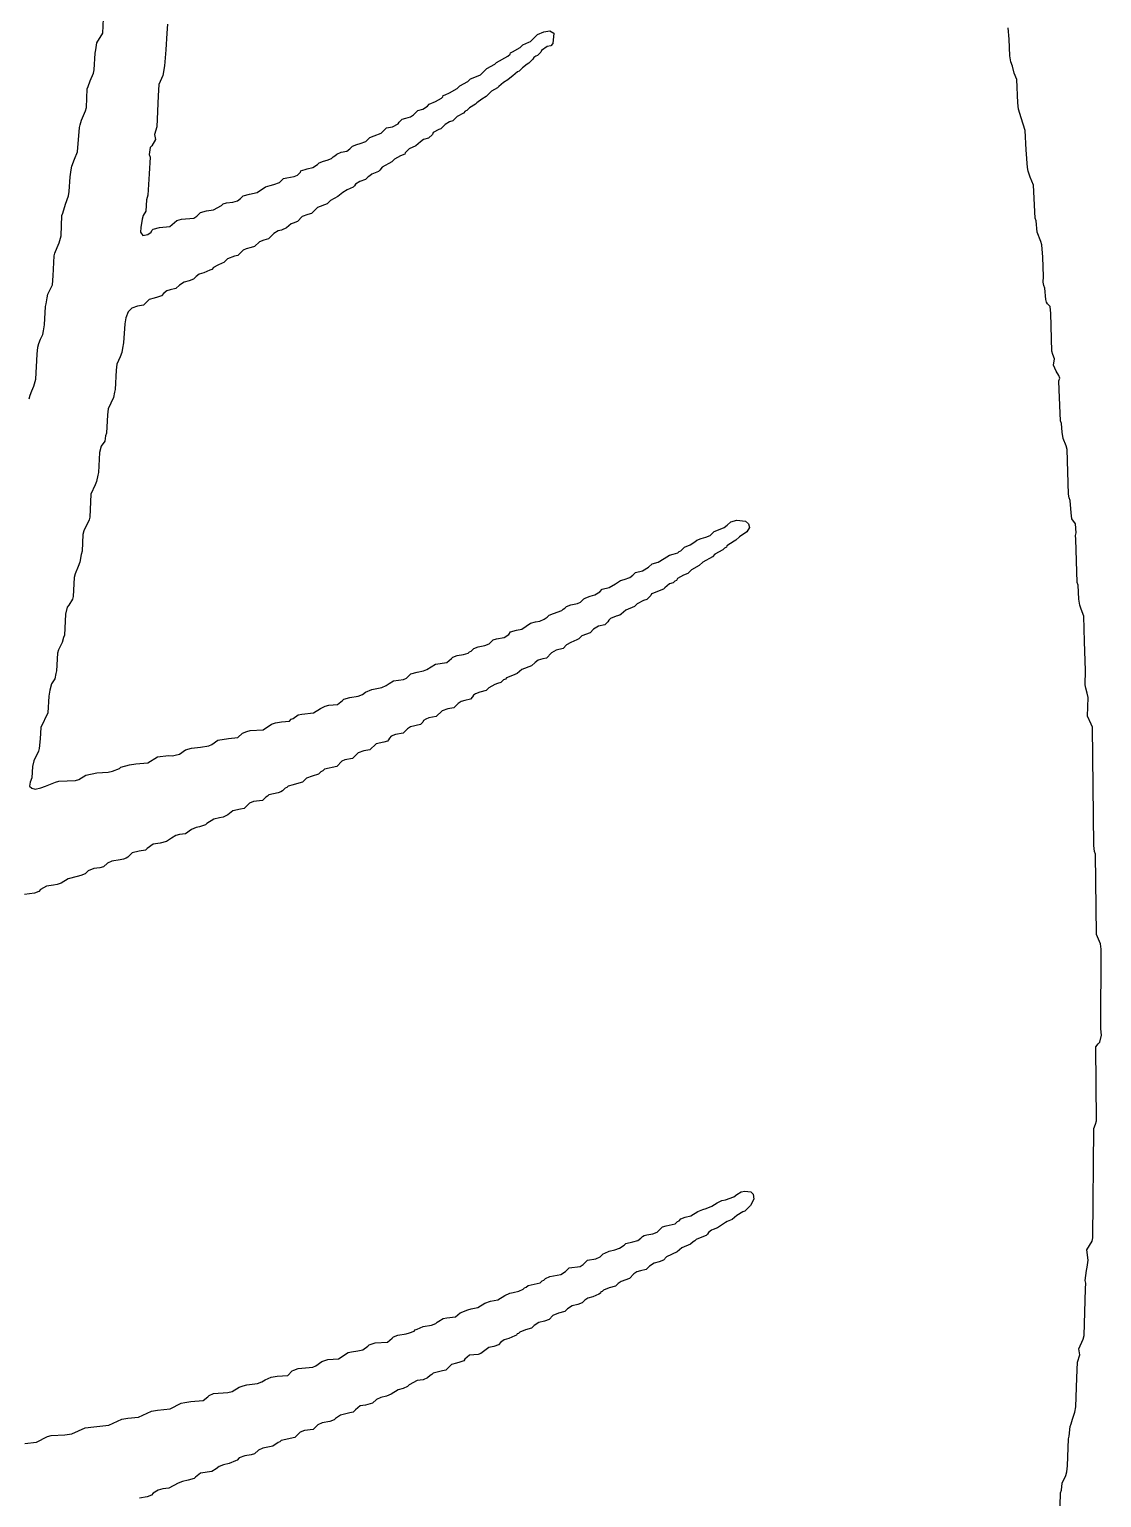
# Model space of a CAD drawing. Header units: millimetres. Extents: x -3 to 175, y -4 to 177.
# Drawn here: x 110.259 to 111.869, y 58.004 to 60.209 of the extents above; entities that cross this region are included whole.
import ezdxf

# ---------------------------------------------------------------- set-up
doc = ezdxf.new("R2010")
doc.units = ezdxf.units.MM
doc.layers.add('TopOverlay', color=2, linetype='Continuous')

msp = doc.modelspace()

# ---------------------------------------------------------------- linework, layer by layer
at = {"layer": 'TopOverlay'}
for p, q in [((110.369, 60.203), (110.3704, 60.2358)), ((110.3599, 60.1886), (110.369, 60.203)), ((110.4648, 60.203), (110.4635, 60.1781)), ((110.4661, 60.2162), (110.4648, 60.203)), ((111.0112, 60.1906), (111.0217, 60.2011)), ((111.0217, 60.2011), (111.0309, 60.205)), ((111.0309, 60.205), (111.0401, 60.2063)), ((111.0401, 60.2063), (111.046, 60.203)), ((111.046, 60.203), (111.0447, 60.1873)), ((111.7295, 60.1939), (111.7282, 60.2109)), ((110.3572, 60.1729), (110.3585, 60.1781)), ((110.3585, 60.1781), (110.3599, 60.1886)), ((110.4635, 60.1781), (110.4615, 60.1538)), ((110.9804, 60.1716), (110.981, 60.1735)), ((110.981, 60.1735), (110.9837, 60.1748)), ((110.9837, 60.1748), (110.9955, 60.1814)), ((110.9955, 60.1814), (110.9994, 60.1853)), ((110.9994, 60.1853), (111.0086, 60.1893)), ((111.0086, 60.1893), (111.0112, 60.1906)), ((111.0263, 60.1742), (111.0217, 60.1696)), ((111.0276, 60.1768), (111.0263, 60.1742)), ((111.0361, 60.1827), (111.0276, 60.1768)), ((111.0414, 60.184), (111.0361, 60.1827)), ((111.0447, 60.1873), (111.0414, 60.184)), ((111.7308, 60.1689), (111.7295, 60.1939)), ((110.3559, 60.1479), (110.3572, 60.1729)), ((110.4615, 60.1538), (110.4589, 60.1394)), ((110.9456, 60.1499), (110.9574, 60.1565)), ((110.9574, 60.1565), (110.96, 60.1591)), ((110.96, 60.1591), (110.9771, 60.1683)), ((110.9771, 60.1683), (110.9804, 60.1716)), ((111.006, 60.1565), (110.9988, 60.1506)), ((111.0086, 60.1578), (111.006, 60.1565)), ((111.0145, 60.1637), (111.0086, 60.1578)), ((111.0158, 60.1663), (111.0145, 60.1637)), ((111.0191, 60.1683), (111.0158, 60.1663)), ((111.0217, 60.1696), (111.0191, 60.1683)), ((111.7321, 60.1597), (111.7308, 60.1689)), ((111.7347, 60.1532), (111.7321, 60.1597)), ((111.7373, 60.1427), (111.7347, 60.1532)), ((110.3467, 60.123), (110.35, 60.1315)), ((110.35, 60.1315), (110.3546, 60.1427)), ((110.3546, 60.1427), (110.3559, 60.1479)), ((110.4589, 60.1394), (110.453, 60.1256)), ((110.9049, 60.1237), (110.9168, 60.1302)), ((110.9168, 60.1302), (110.9207, 60.1342)), ((110.9207, 60.1342), (110.9273, 60.1368)), ((110.9273, 60.1368), (110.9358, 60.1401)), ((110.9358, 60.1401), (110.9456, 60.1499)), ((110.9771, 60.1329), (110.9705, 60.1289)), ((110.9797, 60.1355), (110.9771, 60.1329)), ((110.9843, 60.1388), (110.9797, 60.1355)), ((110.9915, 60.1447), (110.9843, 60.1388)), ((110.9942, 60.146), (110.9915, 60.1447)), ((110.9988, 60.1506), (110.9942, 60.146)), ((111.7413, 60.1335), (111.7373, 60.1427)), ((111.7426, 60.0981), (111.7413, 60.1335)), ((110.3441, 60.0915), (110.3454, 60.1191)), ((110.3454, 60.1191), (110.3467, 60.123)), ((110.4517, 60.1086), (110.4497, 60.062)), ((110.453, 60.1256), (110.4517, 60.1086)), ((110.8794, 60.1073), (110.88, 60.1092)), ((110.88, 60.1092), (110.8826, 60.1105)), ((110.8826, 60.1105), (110.8892, 60.1132)), ((110.8892, 60.1132), (110.901, 60.1197)), ((110.901, 60.1197), (110.9049, 60.1237)), ((110.9443, 60.1079), (110.9377, 60.104)), ((110.9522, 60.1158), (110.9443, 60.1079)), ((110.9614, 60.121), (110.9522, 60.1158)), ((110.9633, 60.123), (110.9614, 60.121)), ((110.9705, 60.1289), (110.9633, 60.123)), ((110.3369, 60.0725), (110.3428, 60.0863)), ((110.3428, 60.0863), (110.3441, 60.0915)), ((110.8354, 60.0804), (110.842, 60.0869)), ((110.842, 60.0869), (110.8492, 60.0889)), ((110.8492, 60.0889), (110.8564, 60.0935)), ((110.8564, 60.0935), (110.859, 60.0961)), ((110.859, 60.0961), (110.8682, 60.1001)), ((110.8682, 60.1001), (110.8774, 60.1053)), ((110.8774, 60.1053), (110.8794, 60.1073)), ((110.9128, 60.0856), (110.9102, 60.083)), ((110.9154, 60.0869), (110.9128, 60.0856)), ((110.9194, 60.0909), (110.9154, 60.0869)), ((110.9286, 60.0961), (110.9194, 60.0909)), ((110.9305, 60.0981), (110.9286, 60.0961)), ((110.9377, 60.104), (110.9305, 60.0981)), ((111.7439, 60.0889), (111.7426, 60.0981)), ((111.7478, 60.0758), (111.7439, 60.0889)), ((110.3336, 60.0614), (110.3349, 60.0653)), ((110.3349, 60.0653), (110.3369, 60.0725)), ((110.8039, 60.062), (110.8125, 60.0666)), ((110.8125, 60.0666), (110.8138, 60.0692)), ((110.8138, 60.0692), (110.8184, 60.0738)), ((110.8184, 60.0738), (110.8236, 60.0751)), ((110.8236, 60.0751), (110.8308, 60.0771)), ((110.8308, 60.0771), (110.8354, 60.0804)), ((110.8826, 60.0659), (110.8761, 60.0594)), ((110.8892, 60.0699), (110.8826, 60.0659)), ((110.8945, 60.0712), (110.8892, 60.0699)), ((110.901, 60.0778), (110.8945, 60.0712)), ((110.9102, 60.083), (110.901, 60.0778)), ((111.7537, 60.0568), (111.7478, 60.0758)), ((110.331, 60.0246), (110.3336, 60.0614)), ((110.4478, 60.043), (110.4425, 60.0338)), ((110.4497, 60.062), (110.4464, 60.0509)), ((110.4464, 60.0509), (110.4478, 60.043)), ((110.7639, 60.0404), (110.7698, 60.0463)), ((110.7698, 60.0463), (110.7764, 60.0489)), ((110.7764, 60.0489), (110.7869, 60.0528)), ((110.7869, 60.0528), (110.7948, 60.0607)), ((110.7948, 60.0607), (110.8039, 60.062)), ((110.8505, 60.043), (110.8459, 60.0397)), ((110.8577, 60.045), (110.8505, 60.043)), ((110.8636, 60.0509), (110.8577, 60.045)), ((110.8649, 60.0535), (110.8636, 60.0509)), ((110.8735, 60.0581), (110.8649, 60.0535)), ((110.8761, 60.0594), (110.8735, 60.0581)), ((111.7551, 60.0279), (111.7537, 60.0568)), ((110.3264, 60.0135), (110.331, 60.0246)), ((110.4399, 60.0312), (110.4386, 60.0207)), ((110.4386, 60.0207), (110.4399, 60.0167)), ((110.4425, 60.0338), (110.4399, 60.0312)), ((110.7174, 60.0187), (110.72, 60.0213)), ((110.72, 60.0213), (110.7265, 60.024)), ((110.7265, 60.024), (110.7351, 60.0259)), ((110.7351, 60.0259), (110.7397, 60.0292)), ((110.7397, 60.0292), (110.7436, 60.0331)), ((110.7436, 60.0331), (110.7501, 60.0358)), ((110.7501, 60.0358), (110.7554, 60.0371)), ((110.7554, 60.0371), (110.7639, 60.0404)), ((110.8223, 60.0213), (110.8157, 60.0187)), ((110.823, 60.0233), (110.8223, 60.0213)), ((110.8289, 60.0292), (110.823, 60.0233)), ((110.8387, 60.0338), (110.8289, 60.0292)), ((110.8459, 60.0397), (110.8387, 60.0338)), ((111.757, 60.001), (111.7551, 60.0279)), ((110.3198, 59.9872), (110.3212, 59.9977)), ((110.3212, 59.9977), (110.3225, 60.003)), ((110.3225, 60.003), (110.3264, 60.0135)), ((110.4399, 60.0167), (110.4386, 59.9918)), ((110.6662, 59.9964), (110.6754, 59.999)), ((110.6754, 59.999), (110.6839, 60.001)), ((110.6839, 60.001), (110.6911, 60.0056)), ((110.6911, 60.0056), (110.6937, 60.0082)), ((110.6937, 60.0082), (110.7003, 60.0108)), ((110.7003, 60.0108), (110.7055, 60.0122)), ((110.7055, 60.0122), (110.7121, 60.0148)), ((110.7121, 60.0148), (110.7147, 60.0174)), ((110.7147, 60.0174), (110.7174, 60.0187)), ((110.7849, 59.9971), (110.7829, 59.9951)), ((110.7882, 60.0017), (110.7849, 59.9971)), ((110.8026, 60.0095), (110.7882, 60.0017)), ((110.8066, 60.0135), (110.8026, 60.0095)), ((110.8157, 60.0187), (110.8066, 60.0135)), ((111.7583, 59.9958), (111.757, 60.001)), ((110.3185, 59.9649), (110.3198, 59.9872)), ((110.4386, 59.9918), (110.4366, 59.9597)), ((110.6203, 59.9741), (110.6255, 59.9754)), ((110.6255, 59.9754), (110.634, 59.9787)), ((110.634, 59.9787), (110.6399, 59.9846)), ((110.6399, 59.9846), (110.6452, 59.9859)), ((110.6452, 59.9859), (110.6563, 59.9879)), ((110.6563, 59.9879), (110.6609, 59.9899)), ((110.6609, 59.9899), (110.6655, 59.9944)), ((110.6655, 59.9944), (110.6662, 59.9964)), ((110.7482, 59.9761), (110.7469, 59.9735)), ((110.7547, 59.98), (110.7482, 59.9761)), ((110.7633, 59.9833), (110.7547, 59.98)), ((110.7672, 59.9872), (110.7633, 59.9833)), ((110.7698, 59.9885), (110.7672, 59.9872)), ((110.7725, 59.9912), (110.7698, 59.9885)), ((110.7829, 59.9951), (110.7725, 59.9912)), ((111.761, 59.9866), (111.7583, 59.9958)), ((111.7662, 59.9748), (111.761, 59.9866)), ((110.3126, 59.9459), (110.3172, 59.9584)), ((110.3172, 59.9584), (110.3185, 59.9649)), ((110.4366, 59.9597), (110.4346, 59.9525)), ((110.5711, 59.9512), (110.5757, 59.9544)), ((110.5757, 59.9544), (110.5796, 59.9584)), ((110.5796, 59.9584), (110.5888, 59.961)), ((110.5888, 59.961), (110.6006, 59.9636)), ((110.6006, 59.9636), (110.6131, 59.9721)), ((110.6131, 59.9721), (110.6203, 59.9741)), ((110.7219, 59.9577), (110.7108, 59.9518)), ((110.7292, 59.9636), (110.7219, 59.9577)), ((110.7357, 59.9676), (110.7292, 59.9636)), ((110.7449, 59.9715), (110.7357, 59.9676)), ((110.7469, 59.9735), (110.7449, 59.9715)), ((111.7688, 59.9249), (111.7662, 59.9748)), ((110.3074, 59.9289), (110.3087, 59.9328)), ((110.3087, 59.9328), (110.3126, 59.9459)), ((110.4333, 59.9354), (110.4294, 59.9289)), ((110.4346, 59.9525), (110.4333, 59.9354)), ((110.5101, 59.9282), (110.5153, 59.9334)), ((110.5153, 59.9334), (110.5245, 59.9361)), ((110.5245, 59.9361), (110.535, 59.9374)), ((110.535, 59.9374), (110.5468, 59.9439)), ((110.5468, 59.9439), (110.5494, 59.9466)), ((110.5494, 59.9466), (110.5547, 59.9479)), ((110.5547, 59.9479), (110.5639, 59.9492)), ((110.5639, 59.9492), (110.5711, 59.9512)), ((110.6819, 59.9321), (110.6767, 59.9308)), ((110.6911, 59.9413), (110.6819, 59.9321)), ((110.7055, 59.9466), (110.6911, 59.9413)), ((110.7108, 59.9518), (110.7055, 59.9466)), ((110.3061, 59.8987), (110.3074, 59.9289)), ((110.4261, 59.9111), (110.4255, 59.9039)), ((110.4281, 59.9236), (110.4261, 59.9111)), ((110.4294, 59.9289), (110.4281, 59.9236)), ((110.4445, 59.9085), (110.4537, 59.9111)), ((110.4537, 59.9111), (110.4694, 59.9125)), ((110.4694, 59.9125), (110.4766, 59.9184)), ((110.4766, 59.9184), (110.4799, 59.9216)), ((110.4799, 59.9216), (110.4871, 59.9236)), ((110.4871, 59.9236), (110.5055, 59.9249)), ((110.5055, 59.9249), (110.5101, 59.9282)), ((110.6445, 59.9105), (110.6373, 59.9072)), ((110.6518, 59.9164), (110.6445, 59.9105)), ((110.6544, 59.9177), (110.6518, 59.9164)), ((110.6609, 59.9203), (110.6544, 59.9177)), ((110.6682, 59.9275), (110.6609, 59.9203)), ((110.6767, 59.9308), (110.6682, 59.9275)), ((111.7701, 59.921), (111.7688, 59.9249)), ((111.7715, 59.9039), (111.7701, 59.921)), ((110.3002, 59.881), (110.3034, 59.8882)), ((110.3034, 59.8882), (110.3061, 59.8987)), ((110.4255, 59.9039), (110.4287, 59.8993)), ((110.4287, 59.8993), (110.4366, 59.9006)), ((110.4366, 59.9006), (110.4412, 59.9039)), ((110.4412, 59.9039), (110.4425, 59.9066)), ((110.4425, 59.9066), (110.4445, 59.9085)), ((110.6039, 59.8895), (110.5967, 59.8823)), ((110.6104, 59.8921), (110.6039, 59.8895)), ((110.6176, 59.8941), (110.6104, 59.8921)), ((110.6255, 59.902), (110.6176, 59.8941)), ((110.6321, 59.9059), (110.6255, 59.902)), ((110.6373, 59.9072), (110.6321, 59.9059)), ((111.7774, 59.8902), (111.7715, 59.9039)), ((111.7787, 59.8849), (111.7774, 59.8902)), ((110.2943, 59.8383), (110.2956, 59.8685)), ((110.2956, 59.8685), (110.2969, 59.8724)), ((110.2969, 59.8724), (110.3002, 59.881)), ((110.5665, 59.8678), (110.556, 59.8639)), ((110.5717, 59.8692), (110.5665, 59.8678)), ((110.5796, 59.877), (110.5717, 59.8692)), ((110.5842, 59.879), (110.5796, 59.877)), ((110.5914, 59.881), (110.5842, 59.879)), ((110.5967, 59.8823), (110.5914, 59.881)), ((111.78, 59.8665), (111.7787, 59.8849)), ((111.7813, 59.8377), (111.78, 59.8665)), ((110.5206, 59.8429), (110.5134, 59.841)), ((110.5297, 59.8469), (110.5206, 59.8429)), ((110.5324, 59.8482), (110.5297, 59.8469)), ((110.535, 59.8508), (110.5324, 59.8482)), ((110.5416, 59.8547), (110.535, 59.8508)), ((110.5481, 59.8574), (110.5416, 59.8547)), ((110.5507, 59.8587), (110.5481, 59.8574)), ((110.556, 59.8639), (110.5507, 59.8587)), ((110.2864, 59.8108), (110.293, 59.8252)), ((110.293, 59.8252), (110.2943, 59.8383)), ((110.4838, 59.8246), (110.4786, 59.8193)), ((110.491, 59.8291), (110.4838, 59.8246)), ((110.4983, 59.8311), (110.491, 59.8291)), ((110.5048, 59.8337), (110.4983, 59.8311)), ((110.5088, 59.8377), (110.5048, 59.8337)), ((110.5134, 59.841), (110.5088, 59.8377)), ((111.7806, 59.8291), (111.7813, 59.8377)), ((111.782, 59.8239), (111.7806, 59.8291)), ((111.7833, 59.82), (111.782, 59.8239)), ((110.2838, 59.7963), (110.2851, 59.8055)), ((110.2851, 59.8055), (110.2864, 59.8108)), ((110.4386, 59.8029), (110.43, 59.7944)), ((110.4458, 59.8049), (110.4386, 59.8029)), ((110.451, 59.8062), (110.4458, 59.8049)), ((110.4569, 59.8082), (110.451, 59.8062)), ((110.4602, 59.8127), (110.4569, 59.8082)), ((110.4648, 59.816), (110.4602, 59.8127)), ((110.4701, 59.8173), (110.4648, 59.816)), ((110.4786, 59.8193), (110.4701, 59.8173)), ((111.7846, 59.8029), (111.7833, 59.82)), ((111.7859, 59.799), (111.7846, 59.8029)), ((111.7872, 59.7963), (111.7859, 59.799)), ((110.2811, 59.7649), (110.2825, 59.7924)), ((110.2825, 59.7924), (110.2838, 59.7963)), ((110.4071, 59.7845), (110.4032, 59.7754)), ((110.4123, 59.7898), (110.4071, 59.7845)), ((110.4209, 59.7931), (110.4123, 59.7898)), ((110.43, 59.7944), (110.4209, 59.7931)), ((111.7911, 59.7924), (111.7872, 59.7963)), ((111.7924, 59.7819), (111.7911, 59.7924)), ((111.7938, 59.7255), (111.7924, 59.7819)), ((110.2785, 59.7504), (110.2798, 59.7557)), ((110.2798, 59.7557), (110.2811, 59.7649)), ((110.4018, 59.7662), (110.3999, 59.738)), ((110.4032, 59.7754), (110.4018, 59.7662)), ((110.2713, 59.7314), (110.2726, 59.7367)), ((110.2726, 59.7367), (110.2752, 59.7432)), ((110.2752, 59.7432), (110.2785, 59.7504)), ((110.3999, 59.738), (110.3986, 59.7301)), ((110.268, 59.6835), (110.27, 59.7209)), ((110.27, 59.7209), (110.2713, 59.7314)), ((110.3946, 59.717), (110.39, 59.7058)), ((110.3972, 59.7235), (110.3946, 59.717)), ((110.3986, 59.7301), (110.3972, 59.7235)), ((111.7951, 59.7203), (111.7938, 59.7255)), ((111.7977, 59.7137), (111.7951, 59.7203)), ((111.7964, 59.7045), (111.7977, 59.7137)), ((110.3887, 59.6966), (110.3874, 59.6678)), ((110.39, 59.7058), (110.3887, 59.6966)), ((111.8003, 59.6953), (111.7964, 59.7045)), ((111.8043, 59.6888), (111.8003, 59.6953)), ((111.8056, 59.6848), (111.8043, 59.6888)), ((110.2621, 59.6658), (110.2654, 59.673)), ((110.2654, 59.673), (110.268, 59.6835)), ((110.3874, 59.6678), (110.3861, 59.6638)), ((111.8043, 59.6809), (111.8056, 59.6848)), ((111.8049, 59.6671), (111.8043, 59.6809)), ((111.8069, 59.6206), (111.8049, 59.6671)), ((110.2582, 59.654), (110.2595, 59.6593)), ((110.2595, 59.6593), (110.2621, 59.6658)), ((110.3848, 59.656), (110.3769, 59.6389)), ((110.3861, 59.6638), (110.3848, 59.656)), ((110.3756, 59.6297), (110.3743, 59.6022)), ((110.3769, 59.6389), (110.3756, 59.6297)), ((110.3743, 59.6022), (110.373, 59.5983)), ((111.8082, 59.6166), (111.8069, 59.6206)), ((111.8095, 59.6035), (111.8082, 59.6166)), ((111.8108, 59.5943), (111.8095, 59.6035)), ((110.3664, 59.5825), (110.3638, 59.5733)), ((110.3717, 59.5904), (110.3664, 59.5825)), ((110.373, 59.5983), (110.3717, 59.5904)), ((111.8154, 59.5832), (111.8108, 59.5943)), ((111.8167, 59.5779), (111.8154, 59.5832)), ((110.3638, 59.5733), (110.3625, 59.5432)), ((111.8187, 59.5104), (111.8167, 59.5779)), ((110.3612, 59.5392), (110.3592, 59.5294)), ((110.3625, 59.5432), (110.3612, 59.5392)), ((110.3572, 59.5248), (110.3507, 59.5104)), ((110.3592, 59.5294), (110.3572, 59.5248)), ((110.3507, 59.5104), (110.3494, 59.4762)), ((111.82, 59.5051), (111.8187, 59.5104)), ((111.8213, 59.5012), (111.82, 59.5051)), ((111.8226, 59.4828), (111.8213, 59.5012)), ((110.3481, 59.4723), (110.3402, 59.4553)), ((110.3494, 59.4762), (110.3481, 59.4723)), ((111.3064, 59.4638), (111.3116, 59.469)), ((111.3116, 59.469), (111.3208, 59.4717)), ((111.3208, 59.4717), (111.3339, 59.4703)), ((111.3339, 59.4703), (111.3385, 59.4658)), ((111.8239, 59.4736), (111.8226, 59.4828)), ((111.8292, 59.4658), (111.8239, 59.4736)), ((110.3389, 59.45), (110.3376, 59.4251)), ((110.3402, 59.4553), (110.3389, 59.45)), ((111.267, 59.4441), (111.2742, 59.4461)), ((111.2742, 59.4461), (111.2808, 59.4487)), ((111.2808, 59.4487), (111.2867, 59.4546)), ((111.2867, 59.4546), (111.2933, 59.4572)), ((111.2933, 59.4572), (111.3018, 59.4605)), ((111.3018, 59.4605), (111.3064, 59.4638)), ((111.3248, 59.4467), (111.3195, 59.4415)), ((111.3359, 59.4539), (111.3248, 59.4467)), ((111.3398, 59.4605), (111.3359, 59.4539)), ((111.3385, 59.4658), (111.3398, 59.4605)), ((111.8305, 59.4526), (111.8292, 59.4658)), ((111.8292, 59.4487), (111.8305, 59.4526)), ((111.8298, 59.4428), (111.8292, 59.4487)), ((110.3376, 59.4251), (110.3362, 59.4198)), ((111.2323, 59.4225), (111.2342, 59.4244)), ((111.2342, 59.4244), (111.2369, 59.4257)), ((111.2369, 59.4257), (111.2421, 59.431)), ((111.2421, 59.431), (111.2506, 59.4343)), ((111.2506, 59.4343), (111.2578, 59.4389)), ((111.2578, 59.4389), (111.2605, 59.4415)), ((111.2605, 59.4415), (111.267, 59.4441)), ((111.2998, 59.4271), (111.288, 59.4205)), ((111.3025, 59.4297), (111.2998, 59.4271)), ((111.3051, 59.431), (111.3025, 59.4297)), ((111.3057, 59.433), (111.3051, 59.431)), ((111.3169, 59.4402), (111.3057, 59.433)), ((111.3195, 59.4415), (111.3169, 59.4402)), ((111.8318, 59.3779), (111.8298, 59.4428)), ((110.3317, 59.4021), (110.3271, 59.391)), ((110.3343, 59.4087), (110.3317, 59.4021)), ((110.3362, 59.4198), (110.3343, 59.4087)), ((111.1883, 59.4008), (111.1936, 59.4061)), ((111.1936, 59.4061), (111.2027, 59.4087)), ((111.2027, 59.4087), (111.2119, 59.4139)), ((111.2119, 59.4139), (111.2198, 59.4192)), ((111.2198, 59.4192), (111.2251, 59.4205)), ((111.2251, 59.4205), (111.2323, 59.4225)), ((111.2644, 59.4034), (111.2526, 59.3969)), ((111.2697, 59.4087), (111.2644, 59.4034)), ((111.2841, 59.4166), (111.2697, 59.4087)), ((111.288, 59.4205), (111.2841, 59.4166)), ((110.3258, 59.3857), (110.3244, 59.3569)), ((110.3271, 59.391), (110.3258, 59.3857)), ((111.1385, 59.3759), (111.1463, 59.3811)), ((111.1463, 59.3811), (111.1516, 59.3824)), ((111.1516, 59.3824), (111.1601, 59.3857)), ((111.1601, 59.3857), (111.1647, 59.389)), ((111.1647, 59.389), (111.1686, 59.3929)), ((111.1686, 59.3929), (111.1791, 59.3956)), ((111.1791, 59.3956), (111.1883, 59.4008)), ((111.2277, 59.3798), (111.2251, 59.3772)), ((111.2303, 59.3811), (111.2277, 59.3798)), ((111.2316, 59.3838), (111.2303, 59.3811)), ((111.2408, 59.389), (111.2316, 59.3838)), ((111.2474, 59.3916), (111.2408, 59.389)), ((111.2526, 59.3969), (111.2474, 59.3916)), ((111.1004, 59.3575), (111.1076, 59.3595)), ((111.1076, 59.3595), (111.1149, 59.3641)), ((111.1149, 59.3641), (111.1188, 59.368)), ((111.1188, 59.368), (111.1293, 59.3706)), ((111.1293, 59.3706), (111.1385, 59.3759)), ((111.1916, 59.3582), (111.1857, 59.3523)), ((111.1929, 59.3608), (111.1916, 59.3582)), ((111.1955, 59.3621), (111.1929, 59.3608)), ((111.2041, 59.3654), (111.1955, 59.3621)), ((111.2106, 59.368), (111.2041, 59.3654)), ((111.2126, 59.37), (111.2106, 59.368)), ((111.2198, 59.3759), (111.2126, 59.37)), ((111.2251, 59.3772), (111.2198, 59.3759)), ((111.8331, 59.3739), (111.8318, 59.3779)), ((111.8344, 59.3529), (111.8331, 59.3739)), ((110.3153, 59.3411), (110.3126, 59.3306)), ((110.3179, 59.3437), (110.3153, 59.3411)), ((110.3231, 59.3529), (110.3179, 59.3437)), ((110.3244, 59.3569), (110.3231, 59.3529)), ((111.0453, 59.3313), (111.0578, 59.3359)), ((111.0578, 59.3359), (111.0598, 59.3378)), ((111.0598, 59.3378), (111.0624, 59.3392)), ((111.0624, 59.3392), (111.065, 59.3418)), ((111.065, 59.3418), (111.0716, 59.3444)), ((111.0716, 59.3444), (111.0814, 59.3464)), ((111.0814, 59.3464), (111.086, 59.3483)), ((111.086, 59.3483), (111.0912, 59.3536)), ((111.0912, 59.3536), (111.0939, 59.3549)), ((111.0939, 59.3549), (111.1004, 59.3575)), ((111.1542, 59.3365), (111.147, 59.3306)), ((111.1673, 59.3418), (111.1542, 59.3365)), ((111.1713, 59.3457), (111.1673, 59.3418)), ((111.1804, 59.351), (111.1713, 59.3457)), ((111.1857, 59.3523), (111.1804, 59.351)), ((111.8357, 59.3437), (111.8344, 59.3529)), ((111.8377, 59.3378), (111.8357, 59.3437)), ((111.8416, 59.3273), (111.8377, 59.3378)), ((110.3126, 59.3306), (110.3113, 59.2991)), ((110.9981, 59.3077), (111.0112, 59.3169)), ((111.0112, 59.3169), (111.0184, 59.3188)), ((111.0184, 59.3188), (111.025, 59.3201)), ((111.025, 59.3201), (111.0315, 59.3228)), ((111.0315, 59.3228), (111.0361, 59.326)), ((111.0361, 59.326), (111.0388, 59.3287)), ((111.0388, 59.3287), (111.0453, 59.3313)), ((111.1227, 59.3142), (111.1129, 59.3123)), ((111.1273, 59.3188), (111.1227, 59.3142)), ((111.1286, 59.3214), (111.1273, 59.3188)), ((111.1313, 59.3241), (111.1286, 59.3214)), ((111.1398, 59.3273), (111.1313, 59.3241)), ((111.145, 59.3287), (111.1398, 59.3273)), ((111.147, 59.3306), (111.145, 59.3287)), ((111.843, 59.2893), (111.8416, 59.3273)), ((110.31, 59.2952), (110.308, 59.288)), ((110.3113, 59.2991), (110.31, 59.2952)), ((110.9489, 59.286), (110.9548, 59.2919)), ((110.9548, 59.2919), (110.96, 59.2932)), ((110.96, 59.2932), (110.9712, 59.2952)), ((110.9712, 59.2952), (110.9784, 59.2998)), ((110.9784, 59.2998), (110.981, 59.3037)), ((110.981, 59.3037), (110.9902, 59.3064)), ((110.9902, 59.3064), (110.9981, 59.3077)), ((111.0807, 59.2919), (111.0716, 59.288)), ((111.0834, 59.2932), (111.0807, 59.2919)), ((111.088, 59.2978), (111.0834, 59.2932)), ((111.1004, 59.3024), (111.088, 59.2978)), ((111.1057, 59.3077), (111.1004, 59.3024)), ((111.1129, 59.3123), (111.1057, 59.3077)), ((110.3008, 59.2716), (110.2995, 59.2454)), ((110.3021, 59.2768), (110.3008, 59.2716)), ((110.308, 59.288), (110.3021, 59.2768)), ((110.901, 59.2683), (110.9102, 59.2696)), ((110.9102, 59.2696), (110.9174, 59.2716)), ((110.9174, 59.2716), (110.9194, 59.2736)), ((110.9194, 59.2736), (110.922, 59.2749)), ((110.922, 59.2749), (110.9259, 59.2788)), ((110.9259, 59.2788), (110.9325, 59.2814)), ((110.9325, 59.2814), (110.9423, 59.2834)), ((110.9423, 59.2834), (110.9489, 59.286)), ((111.0427, 59.2722), (111.0348, 59.2644)), ((111.0493, 59.2762), (111.0427, 59.2722)), ((111.0598, 59.2788), (111.0493, 59.2762)), ((111.065, 59.2841), (111.0598, 59.2788)), ((111.0716, 59.288), (111.065, 59.2841)), ((111.8443, 59.246), (111.843, 59.2893)), ((110.8551, 59.2473), (110.8682, 59.2552)), ((110.8682, 59.2552), (110.8853, 59.2578)), ((110.8853, 59.2578), (110.8925, 59.2637)), ((110.8925, 59.2637), (110.8945, 59.2657)), ((110.8945, 59.2657), (110.901, 59.2683)), ((111.0125, 59.2526), (110.9981, 59.2473)), ((111.0178, 59.2578), (111.0125, 59.2526)), ((111.0224, 59.2611), (111.0178, 59.2578)), ((111.0296, 59.2631), (111.0224, 59.2611)), ((111.0348, 59.2644), (111.0296, 59.2631)), ((110.2916, 59.2257), (110.289, 59.2165)), ((110.2969, 59.2335), (110.2916, 59.2257)), ((110.2982, 59.2414), (110.2969, 59.2335)), ((110.2995, 59.2454), (110.2982, 59.2414)), ((110.7941, 59.2231), (110.7987, 59.2263)), ((110.7987, 59.2263), (110.8052, 59.2303)), ((110.8052, 59.2303), (110.8203, 59.2322)), ((110.8203, 59.2322), (110.8249, 59.2342)), ((110.8249, 59.2342), (110.8315, 59.2408)), ((110.8315, 59.2408), (110.8407, 59.2434)), ((110.8407, 59.2434), (110.8505, 59.2454)), ((110.8505, 59.2454), (110.8551, 59.2473)), ((110.9614, 59.2263), (110.9574, 59.225)), ((110.9666, 59.2276), (110.9614, 59.2263)), ((110.9705, 59.2316), (110.9666, 59.2276)), ((110.9732, 59.2329), (110.9705, 59.2316)), ((110.9751, 59.2349), (110.9732, 59.2329)), ((110.9837, 59.2381), (110.9751, 59.2349)), ((110.9909, 59.2414), (110.9837, 59.2381)), ((110.9981, 59.2473), (110.9909, 59.2414)), ((111.8436, 59.2244), (111.8443, 59.246)), ((110.2877, 59.2073), (110.2864, 59.1824)), ((110.289, 59.2165), (110.2877, 59.2073)), ((110.7305, 59.2027), (110.7397, 59.2053)), ((110.7397, 59.2053), (110.7521, 59.2073)), ((110.7521, 59.2073), (110.7587, 59.2099)), ((110.7587, 59.2099), (110.7633, 59.2132)), ((110.7633, 59.2132), (110.7725, 59.2172)), ((110.7725, 59.2172), (110.7777, 59.2185)), ((110.7777, 59.2185), (110.7875, 59.2204)), ((110.7875, 59.2204), (110.7941, 59.2231)), ((110.924, 59.206), (110.9207, 59.2027)), ((110.9253, 59.2086), (110.924, 59.206)), ((110.9286, 59.2106), (110.9253, 59.2086)), ((110.9351, 59.2132), (110.9286, 59.2106)), ((110.9443, 59.2158), (110.9351, 59.2132)), ((110.9482, 59.2198), (110.9443, 59.2158)), ((110.9574, 59.225), (110.9482, 59.2198)), ((111.8449, 59.2191), (111.8436, 59.2244)), ((111.8469, 59.2119), (111.8449, 59.2191)), ((111.8482, 59.2053), (111.8469, 59.2119)), ((111.8475, 59.1771), (111.8482, 59.2053)), ((110.2864, 59.1824), (110.2759, 59.1601)), ((110.6675, 59.1804), (110.6852, 59.1824)), ((110.6852, 59.1824), (110.6957, 59.1889)), ((110.6957, 59.1889), (110.7029, 59.1922)), ((110.7029, 59.1922), (110.7082, 59.1935)), ((110.7082, 59.1935), (110.7213, 59.1948)), ((110.7213, 59.1948), (110.7285, 59.2008)), ((110.7285, 59.2008), (110.7305, 59.2027)), ((110.8781, 59.185), (110.8695, 59.1765)), ((110.8866, 59.1883), (110.8781, 59.185)), ((110.8958, 59.1896), (110.8866, 59.1883)), ((110.9023, 59.1962), (110.8958, 59.1896)), ((110.9069, 59.1994), (110.9023, 59.1962)), ((110.9122, 59.2008), (110.9069, 59.1994)), ((110.9207, 59.2027), (110.9122, 59.2008)), ((110.2759, 59.1601), (110.2746, 59.143)), ((110.6098, 59.1568), (110.6222, 59.1653)), ((110.6222, 59.1653), (110.6281, 59.1673)), ((110.6281, 59.1673), (110.6373, 59.1686)), ((110.6373, 59.1686), (110.6491, 59.1699)), ((110.6491, 59.1699), (110.6518, 59.1725)), ((110.6518, 59.1725), (110.6544, 59.1739)), ((110.6544, 59.1739), (110.6623, 59.1791)), ((110.6623, 59.1791), (110.6675, 59.1804)), ((110.8308, 59.1614), (110.8262, 59.1581)), ((110.8459, 59.1647), (110.8308, 59.1614)), ((110.8492, 59.168), (110.8459, 59.1647)), ((110.8505, 59.1706), (110.8492, 59.168)), ((110.8538, 59.1725), (110.8505, 59.1706)), ((110.8584, 59.1745), (110.8538, 59.1725)), ((110.8695, 59.1765), (110.8584, 59.1745)), ((111.8528, 59.1653), (111.8475, 59.1771)), ((111.8548, 59.1607), (111.8528, 59.1653)), ((111.8567, 58.983), (111.8548, 59.1607)), ((110.2746, 59.143), (110.2733, 59.1286)), ((110.5324, 59.1345), (110.5416, 59.1411)), ((110.5416, 59.1411), (110.5573, 59.1437)), ((110.5573, 59.1437), (110.5717, 59.145)), ((110.5717, 59.145), (110.5783, 59.1516)), ((110.5783, 59.1516), (110.5848, 59.1542)), ((110.5848, 59.1542), (110.5901, 59.1555)), ((110.5901, 59.1555), (110.6098, 59.1568)), ((110.7908, 59.1384), (110.779, 59.1358)), ((110.7961, 59.1397), (110.7908, 59.1384)), ((110.798, 59.1417), (110.7961, 59.1397)), ((110.7993, 59.1443), (110.798, 59.1417)), ((110.802, 59.147), (110.7993, 59.1443)), ((110.8085, 59.1496), (110.802, 59.147)), ((110.8197, 59.1516), (110.8085, 59.1496)), ((110.8262, 59.1581), (110.8197, 59.1516)), ((110.272, 59.1247), (110.2654, 59.1102)), ((110.2733, 59.1286), (110.272, 59.1247)), ((110.4366, 59.107), (110.451, 59.1161)), ((110.451, 59.1161), (110.4674, 59.1181)), ((110.4674, 59.1181), (110.4733, 59.1174)), ((110.4733, 59.1174), (110.4773, 59.1188)), ((110.4773, 59.1188), (110.4838, 59.1201)), ((110.4838, 59.1201), (110.493, 59.1266)), ((110.493, 59.1266), (110.5022, 59.1293)), ((110.5022, 59.1293), (110.5153, 59.1306)), ((110.5153, 59.1306), (110.5278, 59.1325)), ((110.5278, 59.1325), (110.5324, 59.1345)), ((110.7521, 59.122), (110.7436, 59.1135)), ((110.7606, 59.1253), (110.7521, 59.122)), ((110.7698, 59.1266), (110.7606, 59.1253)), ((110.779, 59.1358), (110.7698, 59.1266)), ((110.2634, 59.1017), (110.2621, 59.0846)), ((110.2654, 59.1102), (110.2634, 59.1017)), ((110.3599, 59.0919), (110.3769, 59.0932)), ((110.3769, 59.0932), (110.3835, 59.0945)), ((110.3835, 59.0945), (110.394, 59.0984)), ((110.394, 59.0984), (110.3959, 59.1004)), ((110.3959, 59.1004), (110.4091, 59.1043)), ((110.4091, 59.1043), (110.4182, 59.1056)), ((110.4182, 59.1056), (110.4366, 59.107)), ((110.6964, 59.0938), (110.6924, 59.0899)), ((110.699, 59.0951), (110.6964, 59.0938)), ((110.7016, 59.0978), (110.699, 59.0951)), ((110.72, 59.1017), (110.7016, 59.0978)), ((110.7278, 59.1096), (110.72, 59.1017)), ((110.7324, 59.1115), (110.7278, 59.1096)), ((110.7436, 59.1135), (110.7324, 59.1115)), ((110.2595, 59.0781), (110.2588, 59.0722)), ((110.2588, 59.0722), (110.2621, 59.0689)), ((110.2621, 59.0846), (110.2595, 59.0781)), ((110.2759, 59.0696), (110.2825, 59.0722)), ((110.2825, 59.0722), (110.2975, 59.0781)), ((110.2975, 59.0781), (110.3028, 59.0794)), ((110.3028, 59.0794), (110.3277, 59.0807)), ((110.3277, 59.0807), (110.333, 59.082)), ((110.333, 59.082), (110.3435, 59.0886)), ((110.3435, 59.0886), (110.3599, 59.0919)), ((110.6472, 59.0722), (110.6452, 59.0702)), ((110.6544, 59.0742), (110.6472, 59.0722)), ((110.6596, 59.0755), (110.6544, 59.0742)), ((110.6688, 59.0781), (110.6596, 59.0755)), ((110.6747, 59.084), (110.6688, 59.0781)), ((110.6832, 59.0873), (110.6747, 59.084)), ((110.6924, 59.0899), (110.6832, 59.0873)), ((110.2621, 59.0689), (110.2674, 59.0676)), ((110.2674, 59.0676), (110.2759, 59.0696)), ((110.5953, 59.0492), (110.5888, 59.0466)), ((110.6085, 59.0505), (110.5953, 59.0492)), ((110.6137, 59.0558), (110.6085, 59.0505)), ((110.6163, 59.0571), (110.6137, 59.0558)), ((110.6183, 59.0591), (110.6163, 59.0571)), ((110.6321, 59.0623), (110.6183, 59.0591)), ((110.636, 59.0637), (110.6321, 59.0623)), ((110.6386, 59.065), (110.636, 59.0637)), ((110.6426, 59.0689), (110.6386, 59.065)), ((110.6452, 59.0702), (110.6426, 59.0689)), ((110.5566, 59.0289), (110.5494, 59.0256)), ((110.5639, 59.0348), (110.5566, 59.0289)), ((110.5757, 59.0374), (110.5639, 59.0348)), ((110.5809, 59.0387), (110.5757, 59.0374)), ((110.5888, 59.0466), (110.5809, 59.0387)), ((110.5022, 59.0072), (110.493, 59.0007)), ((110.5088, 59.0099), (110.5022, 59.0072)), ((110.514, 59.0112), (110.5088, 59.0099)), ((110.5232, 59.0138), (110.514, 59.0112)), ((110.5252, 59.0158), (110.5232, 59.0138)), ((110.5357, 59.0223), (110.5252, 59.0158)), ((110.5442, 59.0243), (110.5357, 59.0223)), ((110.5494, 59.0256), (110.5442, 59.0243)), ((110.4445, 58.9849), (110.4353, 58.9784)), ((110.455, 58.9863), (110.4445, 58.9849)), ((110.4642, 58.9889), (110.455, 58.9863)), ((110.472, 58.9941), (110.4642, 58.9889)), ((110.4786, 58.9981), (110.472, 58.9941)), ((110.4838, 58.9994), (110.4786, 58.9981)), ((110.493, 59.0007), (110.4838, 58.9994)), ((111.858, 58.9738), (111.8567, 58.983)), ((110.3946, 58.9613), (110.3822, 58.9594)), ((110.3999, 58.9626), (110.3946, 58.9613)), ((110.4038, 58.964), (110.3999, 58.9626)), ((110.4064, 58.9653), (110.4038, 58.964)), ((110.413, 58.9718), (110.4064, 58.9653)), ((110.4235, 58.9744), (110.413, 58.9718)), ((110.4327, 58.9758), (110.4235, 58.9744)), ((110.4353, 58.9784), (110.4327, 58.9758)), ((111.8594, 58.9699), (111.858, 58.9738)), ((111.8607, 58.8492), (111.8594, 58.9699)), ((110.3421, 58.9403), (110.3356, 58.9377)), ((110.3467, 58.9449), (110.3421, 58.9403)), ((110.3553, 58.9482), (110.3467, 58.9449)), ((110.3645, 58.9495), (110.3553, 58.9482)), ((110.3697, 58.9508), (110.3645, 58.9495)), ((110.3756, 58.9567), (110.3697, 58.9508)), ((110.3822, 58.9594), (110.3756, 58.9567)), ((110.2752, 58.9167), (110.2726, 58.9141)), ((110.2844, 58.922), (110.2752, 58.9167)), ((110.2949, 58.9233), (110.2844, 58.922)), ((110.3002, 58.9246), (110.2949, 58.9233)), ((110.3061, 58.9266), (110.3002, 58.9246)), ((110.3166, 58.9331), (110.3061, 58.9266)), ((110.3303, 58.9364), (110.3166, 58.9331)), ((110.3356, 58.9377), (110.3303, 58.9364)), ((110.2661, 58.9115), (110.251, 58.9095)), ((110.2726, 58.9141), (110.2661, 58.9115)), ((111.8666, 58.8354), (111.8607, 58.8492)), ((111.8679, 58.8275), (111.8666, 58.8354)), ((111.8672, 58.7075), (111.8679, 58.8275)), ((111.8659, 58.6878), (111.8685, 58.6983)), ((111.8685, 58.6983), (111.8672, 58.7075)), ((111.86, 58.6806), (111.8633, 58.6852)), ((111.8607, 58.5697), (111.86, 58.6806)), ((111.8633, 58.6852), (111.8659, 58.6878)), ((111.8567, 58.5579), (111.8594, 58.5645)), ((111.8594, 58.5645), (111.8607, 58.5697)), ((111.8554, 58.3939), (111.8567, 58.5579)), ((111.3038, 58.451), (111.3162, 58.4556)), ((111.3162, 58.4556), (111.3208, 58.4589)), ((111.3208, 58.4589), (111.3274, 58.4628)), ((111.3274, 58.4628), (111.3326, 58.4641)), ((111.3326, 58.4641), (111.3418, 58.4628)), ((111.3418, 58.4628), (111.3451, 58.4595)), ((111.3451, 58.4595), (111.3464, 58.4517)), ((111.2519, 58.4267), (111.2624, 58.4333)), ((111.2624, 58.4333), (111.2697, 58.4366)), ((111.2697, 58.4366), (111.2749, 58.4379)), ((111.2749, 58.4379), (111.2834, 58.4412)), ((111.2834, 58.4412), (111.2913, 58.4464)), ((111.2913, 58.4464), (111.2985, 58.4497)), ((111.2985, 58.4497), (111.3038, 58.451)), ((111.33, 58.4326), (111.3208, 58.4274)), ((111.3326, 58.4339), (111.33, 58.4326)), ((111.3412, 58.4425), (111.3326, 58.4339)), ((111.3464, 58.4517), (111.3412, 58.4425)), ((111.2014, 58.4025), (111.2093, 58.4103)), ((111.2093, 58.4103), (111.2146, 58.4116)), ((111.2146, 58.4116), (111.2283, 58.4149)), ((111.2283, 58.4149), (111.2316, 58.4182)), ((111.2316, 58.4182), (111.2342, 58.4195)), ((111.2342, 58.4195), (111.2369, 58.4221)), ((111.2369, 58.4221), (111.2434, 58.4248)), ((111.2434, 58.4248), (111.2519, 58.4267)), ((111.3038, 58.4169), (111.292, 58.409)), ((111.3064, 58.4182), (111.3038, 58.4169)), ((111.3136, 58.4215), (111.3064, 58.4182)), ((111.3208, 58.4274), (111.3136, 58.4215)), ((111.1542, 58.3854), (111.1647, 58.388)), ((111.1647, 58.388), (111.1719, 58.39)), ((111.1719, 58.39), (111.1765, 58.3933)), ((111.1765, 58.3933), (111.1791, 58.3959)), ((111.1791, 58.3959), (111.1818, 58.3972)), ((111.1818, 58.3972), (111.1857, 58.3985)), ((111.1857, 58.3985), (111.1949, 58.3998)), ((111.1949, 58.3998), (111.2014, 58.4025)), ((111.2552, 58.388), (111.2513, 58.3841)), ((111.2578, 58.3893), (111.2552, 58.388)), ((111.2598, 58.3913), (111.2578, 58.3893)), ((111.2683, 58.3946), (111.2598, 58.3913)), ((111.2749, 58.3972), (111.2683, 58.3946)), ((111.2769, 58.3992), (111.2749, 58.3972)), ((111.2782, 58.4018), (111.2769, 58.3992)), ((111.2828, 58.4051), (111.2782, 58.4018)), ((111.2854, 58.4064), (111.2828, 58.4051)), ((111.292, 58.409), (111.2854, 58.4064)), ((111.8462, 58.3756), (111.8541, 58.3887)), ((111.8541, 58.3887), (111.8554, 58.3939)), ((111.1155, 58.3651), (111.1201, 58.3697)), ((111.1201, 58.3697), (111.1227, 58.371)), ((111.1227, 58.371), (111.1293, 58.3736)), ((111.1293, 58.3736), (111.1378, 58.3756)), ((111.1378, 58.3756), (111.1444, 58.3782)), ((111.1444, 58.3782), (111.1516, 58.3828)), ((111.1516, 58.3828), (111.1542, 58.3854)), ((111.231, 58.3729), (111.2152, 58.3651)), ((111.2382, 58.3789), (111.231, 58.3729)), ((111.2513, 58.3841), (111.2382, 58.3789)), ((111.8482, 58.3605), (111.8462, 58.3756)), ((111.0565, 58.3388), (111.0637, 58.3434)), ((111.0637, 58.3434), (111.0689, 58.3487)), ((111.0689, 58.3487), (111.0853, 58.3506)), ((111.0853, 58.3506), (111.0899, 58.3539)), ((111.0899, 58.3539), (111.0965, 58.3605)), ((111.0965, 58.3605), (111.1089, 58.3625)), ((111.1089, 58.3625), (111.1155, 58.3651)), ((111.1759, 58.3441), (111.1706, 58.3428)), ((111.1844, 58.3461), (111.1759, 58.3441)), ((111.1896, 58.3513), (111.1844, 58.3461)), ((111.1968, 58.3559), (111.1896, 58.3513)), ((111.2041, 58.3579), (111.1968, 58.3559)), ((111.2106, 58.3605), (111.2041, 58.3579)), ((111.2152, 58.3651), (111.2106, 58.3605)), ((111.8436, 58.3297), (111.8456, 58.3447)), ((111.8456, 58.3447), (111.8469, 58.35)), ((111.8469, 58.35), (111.8482, 58.3605)), ((111.0047, 58.3198), (111.0073, 58.3224)), ((111.0073, 58.3224), (111.0256, 58.3264)), ((111.0256, 58.3264), (111.0283, 58.329)), ((111.0283, 58.329), (111.0309, 58.3303)), ((111.0309, 58.3303), (111.0335, 58.3329)), ((111.0335, 58.3329), (111.0401, 58.3356)), ((111.0401, 58.3356), (111.0453, 58.3369)), ((111.0453, 58.3369), (111.0565, 58.3388)), ((111.1424, 58.3251), (111.1385, 58.3211)), ((111.147, 58.3283), (111.1424, 58.3251)), ((111.1595, 58.3329), (111.147, 58.3283)), ((111.166, 58.3395), (111.1595, 58.3329)), ((111.1706, 58.3428), (111.166, 58.3395)), ((111.8449, 58.3257), (111.8436, 58.3297)), ((111.8443, 58.3172), (111.8449, 58.3257)), ((110.9509, 58.2988), (110.962, 58.3008)), ((110.962, 58.3008), (110.9725, 58.3074)), ((110.9725, 58.3074), (110.9797, 58.3106)), ((110.9797, 58.3106), (110.985, 58.3119)), ((110.985, 58.3119), (110.9935, 58.3139)), ((110.9935, 58.3139), (111.0001, 58.3165)), ((111.0001, 58.3165), (111.002, 58.3185)), ((111.002, 58.3185), (111.0047, 58.3198)), ((111.0926, 58.3001), (111.0886, 58.2962)), ((111.0971, 58.3034), (111.0926, 58.3001)), ((111.1044, 58.3054), (111.0971, 58.3034)), ((111.1135, 58.3093), (111.1044, 58.3054)), ((111.1162, 58.3106), (111.1135, 58.3093)), ((111.1168, 58.3126), (111.1162, 58.3106)), ((111.1188, 58.3133), (111.1168, 58.3126)), ((111.1208, 58.3152), (111.1188, 58.3133)), ((111.1293, 58.3185), (111.1208, 58.3152)), ((111.1385, 58.3211), (111.1293, 58.3185)), ((111.8423, 58.247), (111.8443, 58.3172)), ((110.8984, 58.2752), (110.9056, 58.2811)), ((110.9056, 58.2811), (110.9168, 58.2857)), ((110.9168, 58.2857), (110.922, 58.287)), ((110.922, 58.287), (110.9318, 58.289)), ((110.9318, 58.289), (110.9423, 58.2955)), ((110.9423, 58.2955), (110.9509, 58.2988)), ((111.0447, 58.2772), (111.0388, 58.2713)), ((111.0532, 58.2805), (111.0447, 58.2772)), ((111.0624, 58.2831), (111.0532, 58.2805)), ((111.0663, 58.287), (111.0624, 58.2831)), ((111.0735, 58.2916), (111.0663, 58.287)), ((111.0821, 58.2936), (111.0735, 58.2916)), ((111.0886, 58.2962), (111.0821, 58.2936)), ((110.8361, 58.2536), (110.838, 58.2555)), ((110.838, 58.2555), (110.8407, 58.2568)), ((110.8407, 58.2568), (110.8499, 58.2608)), ((110.8499, 58.2608), (110.8623, 58.2627)), ((110.8623, 58.2627), (110.8689, 58.2654)), ((110.8689, 58.2654), (110.8708, 58.2673)), ((110.8708, 58.2673), (110.8735, 58.2687)), ((110.8735, 58.2687), (110.88, 58.2726)), ((110.88, 58.2726), (110.8853, 58.2739)), ((110.8853, 58.2739), (110.8984, 58.2752)), ((111.0033, 58.2555), (110.9948, 58.2523)), ((111.0125, 58.2582), (111.0033, 58.2555)), ((111.0165, 58.2621), (111.0125, 58.2582)), ((111.0237, 58.2667), (111.0165, 58.2621)), ((111.0322, 58.2687), (111.0237, 58.2667)), ((111.0388, 58.2713), (111.0322, 58.2687)), ((110.7665, 58.2313), (110.7685, 58.2332)), ((110.7685, 58.2332), (110.7777, 58.2359)), ((110.7777, 58.2359), (110.7961, 58.2372)), ((110.7961, 58.2372), (110.8033, 58.2431)), ((110.8033, 58.2431), (110.8052, 58.245)), ((110.8052, 58.245), (110.8118, 58.2477)), ((110.8118, 58.2477), (110.8243, 58.2496)), ((110.8243, 58.2496), (110.8295, 58.2509)), ((110.8295, 58.2509), (110.8361, 58.2536)), ((110.9627, 58.2332), (110.9561, 58.2306)), ((110.9666, 58.2372), (110.9627, 58.2332)), ((110.9712, 58.2404), (110.9666, 58.2372)), ((110.9784, 58.2424), (110.9712, 58.2404)), ((110.9876, 58.2464), (110.9784, 58.2424)), ((110.9902, 58.2477), (110.9876, 58.2464)), ((110.9909, 58.2496), (110.9902, 58.2477)), ((110.9928, 58.2503), (110.9909, 58.2496)), ((110.9948, 58.2523), (110.9928, 58.2503)), ((111.8344, 58.2273), (111.841, 58.2418)), ((111.841, 58.2418), (111.8423, 58.247)), ((110.7069, 58.2109), (110.7226, 58.2122)), ((110.7226, 58.2122), (110.737, 58.2214)), ((110.737, 58.2214), (110.7423, 58.2227)), ((110.7423, 58.2227), (110.7515, 58.224)), ((110.7515, 58.224), (110.7593, 58.2254)), ((110.7593, 58.2254), (110.7665, 58.2313)), ((110.9122, 58.2116), (110.9109, 58.209)), ((110.9194, 58.2175), (110.9122, 58.2116)), ((110.9325, 58.2188), (110.9194, 58.2175)), ((110.9364, 58.2201), (110.9325, 58.2188)), ((110.9482, 58.2293), (110.9364, 58.2201)), ((110.9561, 58.2306), (110.9482, 58.2293)), ((111.8325, 58.207), (111.8357, 58.2181)), ((111.8357, 58.2181), (111.8344, 58.2273)), ((110.6465, 58.1873), (110.6531, 58.1939)), ((110.6531, 58.1939), (110.6557, 58.1952)), ((110.6557, 58.1952), (110.6623, 58.1978)), ((110.6623, 58.1978), (110.6839, 58.1998)), ((110.6839, 58.1998), (110.6885, 58.2017)), ((110.6885, 58.2017), (110.6977, 58.2083)), ((110.6977, 58.2083), (110.7069, 58.2109)), ((110.8649, 58.1906), (110.863, 58.1886)), ((110.8787, 58.1939), (110.8649, 58.1906)), ((110.884, 58.1952), (110.8787, 58.1939)), ((110.8925, 58.2037), (110.884, 58.1952)), ((110.8997, 58.2057), (110.8925, 58.2037)), ((110.9049, 58.207), (110.8997, 58.2057)), ((110.9109, 58.209), (110.9049, 58.207)), ((111.8311, 58.1834), (111.8325, 58.207)), ((110.5632, 58.163), (110.5737, 58.1696)), ((110.5737, 58.1696), (110.5796, 58.1716)), ((110.5796, 58.1716), (110.5848, 58.1729)), ((110.5848, 58.1729), (110.6012, 58.1749)), ((110.6012, 58.1749), (110.6078, 58.1775)), ((110.6078, 58.1775), (110.6124, 58.1808)), ((110.6124, 58.1808), (110.6216, 58.1847)), ((110.6216, 58.1847), (110.6308, 58.186)), ((110.6308, 58.186), (110.6465, 58.1873)), ((110.8197, 58.1676), (110.8125, 58.1657)), ((110.8262, 58.1703), (110.8197, 58.1676)), ((110.8289, 58.1729), (110.8262, 58.1703)), ((110.8407, 58.1794), (110.8289, 58.1729)), ((110.8499, 58.1808), (110.8407, 58.1794)), ((110.8564, 58.1834), (110.8499, 58.1808)), ((110.8603, 58.1873), (110.8564, 58.1834)), ((110.863, 58.1886), (110.8603, 58.1873)), ((111.8298, 58.1401), (111.8311, 58.1834)), ((110.4701, 58.1368), (110.4865, 58.1453)), ((110.4865, 58.1453), (110.4917, 58.1466)), ((110.4917, 58.1466), (110.5009, 58.148)), ((110.5009, 58.148), (110.5193, 58.1493)), ((110.5193, 58.1493), (110.5265, 58.1552)), ((110.5265, 58.1552), (110.5284, 58.1571)), ((110.5284, 58.1571), (110.535, 58.1598)), ((110.535, 58.1598), (110.5566, 58.1617)), ((110.5566, 58.1617), (110.5632, 58.163)), ((110.7738, 58.1453), (110.7633, 58.1427)), ((110.7797, 58.1512), (110.7738, 58.1453)), ((110.7862, 58.1539), (110.7797, 58.1512)), ((110.7948, 58.1558), (110.7862, 58.1539)), ((110.802, 58.1591), (110.7948, 58.1558)), ((110.8125, 58.1657), (110.802, 58.1591)), ((110.3972, 58.1217), (110.4064, 58.123)), ((110.4064, 58.123), (110.4222, 58.1243)), ((110.4222, 58.1243), (110.4419, 58.1335)), ((110.4419, 58.1335), (110.451, 58.1348)), ((110.451, 58.1348), (110.4701, 58.1368)), ((110.7259, 58.1276), (110.718, 58.1224)), ((110.7397, 58.1309), (110.7259, 58.1276)), ((110.7449, 58.1322), (110.7397, 58.1309)), ((110.7482, 58.1355), (110.7449, 58.1322)), ((110.7554, 58.1414), (110.7482, 58.1355)), ((110.7633, 58.1427), (110.7554, 58.1414)), ((111.8246, 58.1217), (111.8285, 58.1322)), ((111.8285, 58.1322), (111.8298, 58.1401)), ((110.3225, 58.0994), (110.3421, 58.1086)), ((110.3421, 58.1086), (110.3553, 58.1099)), ((110.3553, 58.1099), (110.3776, 58.1125)), ((110.3776, 58.1125), (110.3972, 58.1217)), ((110.6649, 58.102), (110.657, 58.0942)), ((110.6714, 58.1047), (110.6649, 58.102)), ((110.6846, 58.106), (110.6714, 58.1047)), ((110.6918, 58.1132), (110.6846, 58.106)), ((110.6983, 58.1158), (110.6918, 58.1132)), ((110.7095, 58.1178), (110.6983, 58.1158)), ((110.716, 58.1204), (110.7095, 58.1178)), ((110.718, 58.1224), (110.716, 58.1204)), ((111.82, 58.0961), (111.8213, 58.1106)), ((111.8213, 58.1106), (111.8226, 58.1145)), ((111.8226, 58.1145), (111.8246, 58.1217)), ((110.2516, 58.085), (110.2693, 58.087)), ((110.2693, 58.087), (110.2857, 58.0955)), ((110.2857, 58.0955), (110.291, 58.0968)), ((110.291, 58.0968), (110.312, 58.0981)), ((110.312, 58.0981), (110.3225, 58.0994)), ((110.619, 58.0797), (110.6091, 58.0778)), ((110.6242, 58.0811), (110.619, 58.0797)), ((110.6321, 58.0863), (110.6242, 58.0811)), ((110.6347, 58.0876), (110.6321, 58.0863)), ((110.6367, 58.0896), (110.6347, 58.0876)), ((110.657, 58.0942), (110.6367, 58.0896)), ((111.8174, 58.0515), (111.8187, 58.0922)), ((111.8187, 58.0922), (111.82, 58.0961)), ((110.5678, 58.0587), (110.5586, 58.0548)), ((110.5704, 58.0601), (110.5678, 58.0587)), ((110.5737, 58.0633), (110.5704, 58.0601)), ((110.5822, 58.0666), (110.5737, 58.0633)), ((110.5914, 58.0679), (110.5822, 58.0666)), ((110.5967, 58.0692), (110.5914, 58.0679)), ((110.6026, 58.0751), (110.5967, 58.0692)), ((110.6091, 58.0778), (110.6026, 58.0751)), ((110.5153, 58.0404), (110.5081, 58.0345)), ((110.5324, 58.043), (110.5153, 58.0404)), ((110.5389, 58.0469), (110.5324, 58.043)), ((110.5435, 58.0502), (110.5389, 58.0469)), ((110.5501, 58.0528), (110.5435, 58.0502)), ((110.5586, 58.0548), (110.5501, 58.0528)), ((111.8095, 58.0253), (111.8147, 58.0371)), ((111.8147, 58.0371), (111.8161, 58.0424)), ((111.8161, 58.0424), (111.8174, 58.0515)), ((110.4517, 58.0148), (110.4445, 58.0102)), ((110.4589, 58.0168), (110.4517, 58.0148)), ((110.4681, 58.0181), (110.4589, 58.0168)), ((110.4819, 58.0253), (110.4681, 58.0181)), ((110.4884, 58.0279), (110.4819, 58.0253)), ((110.497, 58.0299), (110.4884, 58.0279)), ((110.5061, 58.0325), (110.497, 58.0299)), ((110.5081, 58.0345), (110.5061, 58.0325)), ((111.8069, 58.0109), (111.8082, 58.0148)), ((111.8082, 58.0148), (111.8095, 58.0253)), ((110.4353, 58.005), (110.4241, 58.003)), ((110.4419, 58.0076), (110.4353, 58.005)), ((110.4445, 58.0102), (110.4419, 58.0076)), ((111.8056, 57.9715), (111.8069, 58.0109))]:
    msp.add_line(p, q, dxfattribs=at)

doc.saveas('drawing.dxf')
